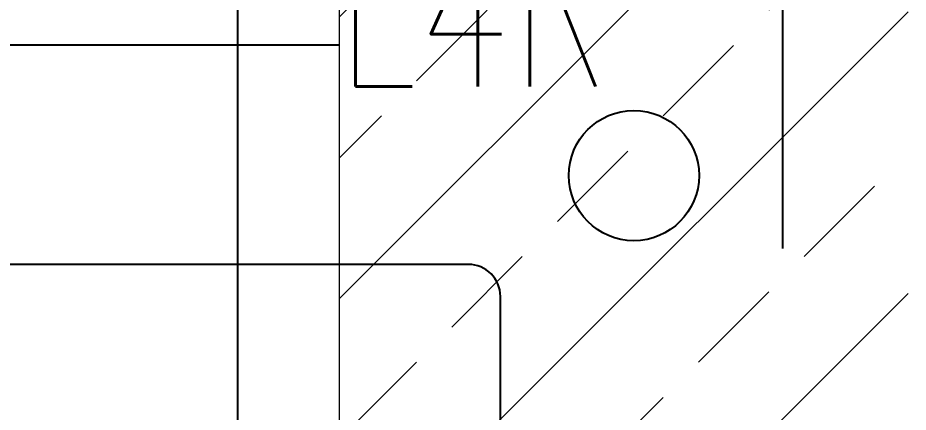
# Model space of a CAD drawing. Header units: millimetres. Extents: x -92759 to 184353, y -15225 to 86714.
# Drawn here: x 71482 to 72901, y 62539 to 63168 of the extents above; entities that cross this region are included whole.
import ezdxf

# ---------------------------------------------------------------- set-up
doc = ezdxf.new("R2010")
doc.units = ezdxf.units.MM
doc.linetypes.add('IDA - Grid Line', pattern=[2100, 1200, -300, 300, -300])
for name, color, linetype in [('0-1', 9, 'Continuous'), ('A-_FURT----_E', 9, 'Continuous'), ('A-PATT-CONC', 8, 'Continuous'), ('E-_LIGT----_E-', 3, 'Continuous'), ('E-legend', 1, 'Continuous'), ('M-_SANIFIXR_E', 9, 'Continuous')]:
    doc.layers.add(name, color=color, linetype=linetype)
doc.layers.add('HFI 9MM FPB', color=94, linetype='Continuous', lineweight=5)
doc.layers.add('S-_ANOTGRID_E-1', color=9, linetype='IDA - Grid Line', true_color=0x808080)
doc.styles.add('Simplex', font='simplex_.ttf', dxfattribs={"width": 0.7, "height": 450})

# ---------------------------------------------------------------- blocks, each defined once
blk = doc.blocks.new('Steelcase_AM_Table_Conference_Groupwork_Training_NonFlip - 30D x 60W-8499871-2ND STOREY Copy 1')
at = {"layer": 'A-_FURT----_E', "color": 8}
for p, q in [((694.8, 317.5), (-727.6, 317.5)), ((745.6, -393.7), (745.6, 266.7))]:
    blk.add_line(p, q, dxfattribs=at)
blk.add_arc((694.8, 266.7), 50.8, 360, 90, dxfattribs=at)
blk = doc.blocks.new('1599_FURN_RHH_BLK8 _NEW__2ND STY_dwg-10261561-BLK8_RHH_2ND STOREY PLAN')
at = {"layer": 'A-_FURT----_E'}
blk.add_blockref('Steelcase_AM_Table_Conference_Groupwork_Training_NonFlip - 30D x 60W-8499871-2ND STOREY Copy 1', (-18795.3, -16884.4), dxfattribs=at)
blk = doc.blocks.new('A$C3019c3af')
at = {"layer": 'S-_ANOTGRID_E-1'}
blk.add_line((-10000, -20341.4), (-10000, 52351.8), dxfattribs=at)
at = {"layer": 'M-_SANIFIXR_E'}
blk.add_blockref('1599_FURN_RHH_BLK8 _NEW__2ND STY_dwg-10261561-BLK8_RHH_2ND STOREY PLAN', (7599.8, 46600.1), dxfattribs=at)
blk = doc.blocks.new('RCP_B8L2')
at = {"layer": 'A-PATT-CONC'}
h = blk.add_hatch(dxfattribs=at)
h.set_pattern_fill('ANSI37', color=256, scale=189, angle=45)
h.set_pattern_definition([(90, (-380624.3, -151102.3), (-600.075, 0), []), (180, (-380624.3, -151102.3), (-6e-14, -600.075), [])])
h.paths.add_polyline_path([(-383624.3, -151102.3), (-380624.3, -151102.3), (-380624.3, -158302.3), (-383624.3, -158302.3)])
at = {"layer": 'HFI 9MM FPB'}
h = blk.add_hatch(dxfattribs=at)
h.set_pattern_fill('ANSI33', color=256, scale=50)
h.set_pattern_definition([(45, (-581589.02, -147239), (-224.5064, 224.5064), []), (45, (-581364.5, -147239), (-224.5064, 224.5064), [158.75, -79.375])])
h.paths.add_polyline_path([(-383624.3, -151102.3), (-380624.3, -151102.3), (-380624.3, -158302.3), (-383624.3, -158302.3)], flags=16)
h.paths.add_polyline_path([(-379718.1, -150277.3), (-379718.1, -158677.3), (-380218.1, -158677.3), (-380218.1, -159127.3), (-384468.1, -159127.3), (-384468.1, -149827.3), (-382168.1, -149827.3), (-382168.1, -150277.3)])
blk.add_lwpolyline([(-383624.3, -158302.3), (-380624.3, -158302.3), (-380624.3, -151102.3), (-383624.3, -151102.3)], close=True, dxfattribs=at)
blk = doc.blocks.new('A$C020d881d')
at = {"layer": 'E-legend', "lineweight": 25}
blk.add_circle((818.7, 172), 103.8, dxfattribs=at)
at = {"layer": 'E-legend', "lineweight": 25, "style": 'Simplex', "width": 0.7}
blk.add_text('L4R', height=250, dxfattribs=at).set_placement((345.2, 314.3))
blk = doc.blocks.new('EL_B8_L2_R4')
at = {"layer": 'E-_LIGT----_E-', "ltscale": 0.5}
blk.add_blockref('A$C020d881d', (-18655.8, -16597), dxfattribs=at)

msp = doc.modelspace()

# ---------------------------------------------------------------- block references
at = {"layer": '0-1'}
msp.add_blockref('A$C3019c3af', (82701.1, 32741.2), dxfattribs=at)
at = {"layer": 'A-PATT-CONC'}
msp.add_blockref('RCP_B8L2', (452619.1, 220318.5), dxfattribs=at)
at = {"layer": 'E-legend', "color": 7}
msp.add_blockref('EL_B8_L2_R4', (90301.1, 79341.2), dxfattribs=at)

doc.saveas('drawing.dxf')
